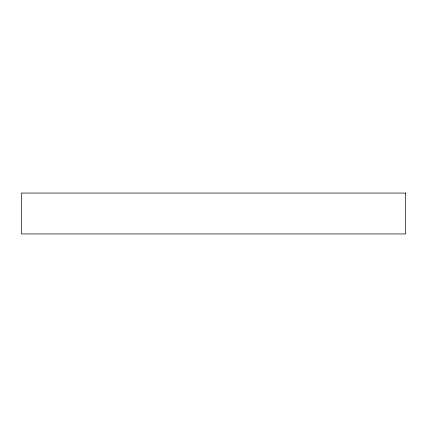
<?xml version="1.0" encoding="UTF-8"?>
<svg xmlns="http://www.w3.org/2000/svg" width="427" height="427" viewBox="0 0 427 427"><rect width="100%" height="100%" fill="white"/><g stroke="black" fill="none" stroke-linecap="round" stroke-linejoin="round"><path stroke-width="0.64" d="M405.65 193.057L21.35 193.057L21.35 233.943L405.65 233.943L405.645 193.057"/></g></svg>
